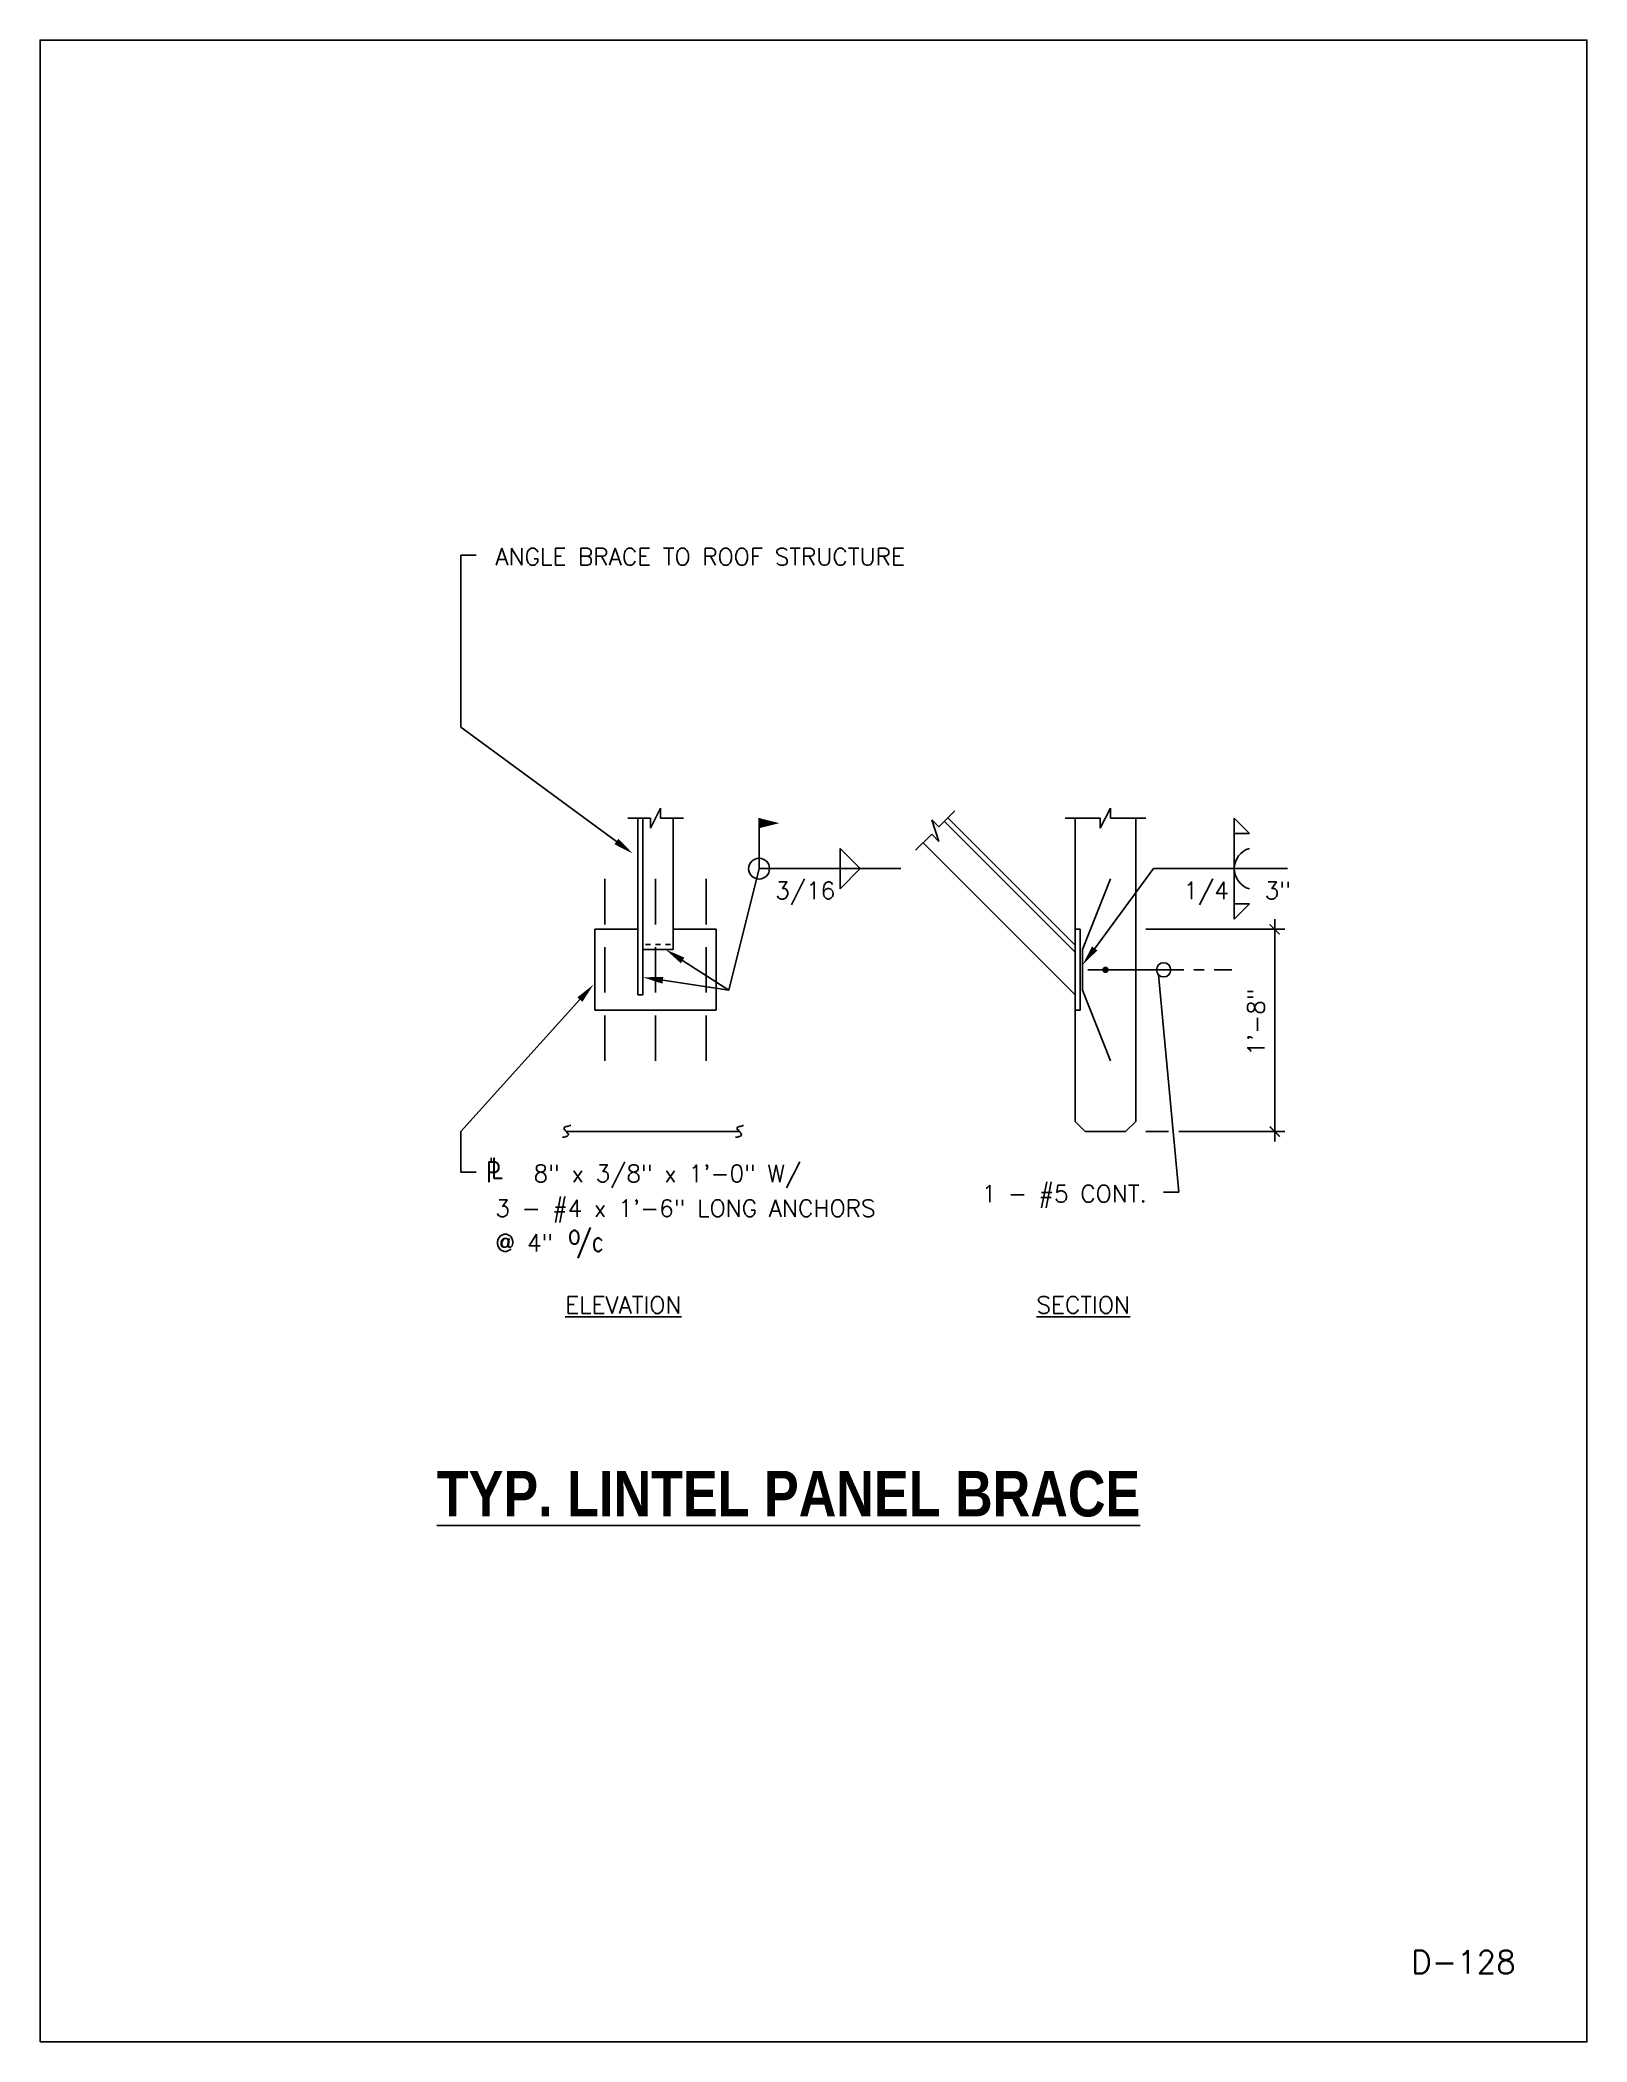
# Model space of a CAD drawing. Extents: x 0 to 8.5, y 0 to 11.
import ezdxf
from ezdxf.enums import TextEntityAlignment as Align

# ---------------------------------------------------------------- set-up
doc = ezdxf.new("R2010")
doc.units = 0
doc.header["$MEASUREMENT"] = 0
doc.linetypes.add('HIDDEN', pattern=[0.375, 0.25, -0.125])
doc.layers.get('0').update_dxf_attribs({"linetype": 'CONTINUOUS'})
for name, color, linetype in [('BAR', 5, 'HIDDEN'), ('DIMLINES', 7, 'CONTINUOUS'), ('HIDDENLINES', 6, 'HIDDEN'), ('OBJECT1', 1, 'CONTINUOUS'), ('OBJECT2', 1, 'CONTINUOUS'), ('OBJECT3', 5, 'CONTINUOUS'), ('TEXT', 1, 'CONTINUOUS')]:
    doc.layers.add(name, color=color, linetype=linetype)
doc.styles.add('SIMPLEX', font='SIMPLEX', dxfattribs={"width": 0.8, "height": 3})
doc.styles.get("Standard").update_dxf_attribs({"font": 'simplex.shx'})

# ---------------------------------------------------------------- blocks, each defined once
blk = doc.blocks.new('OC')
at = {"layer": 'TEXT', "style": 'SIMPLEX', "width": 0.8}
for s, p in [('o', (0.15, 0.75)), ('/', (1, 0)), ('c', (2.5, 0))]:
    blk.add_text(s, height=2, dxfattribs=at).set_placement(p)
blk = doc.blocks.new('PL')
at = {"layer": 'TEXT'}
blk.add_line((0.5, 2), (0.5, 2.39), dxfattribs=at)
at = {"layer": 'TEXT', "style": 'SIMPLEX', "width": 0.8}
for s, p in [('P', (0, 0)), ('L', (0.5, 0.38))]:
    blk.add_text(s, height=2, dxfattribs=at).set_placement(p)

msp = doc.modelspace()

# ---------------------------------------------------------------- linework, layer by layer
at = {"linetype": 'Continuous'}
msp.add_lwpolyline([(0, 0), (8.5, 0), (8.5, 11), (0, 11)], close=True, dxfattribs=at)
at = {"layer": 'BAR'}
for p, q in [((3.104, 6.391), (3.104, 5.391)), ((3.382, 6.391), (3.382, 5.391)), ((3.66, 6.391), (3.66, 5.391))]:
    msp.add_line(p, q, dxfattribs=at)
at = {"layer": 'DIMLINES'}
for p, q in [((2.312, 7.225), (2.312, 8.169)), ((2.312, 8.169), (2.396, 8.169)), ((3.167, 6.596), (2.312, 7.225)), ((3.951, 6.447), (3.951, 6.725)), ((6.562, 6.447), (6.562, 6.725)), ((6.562, 6.725), (6.646, 6.641)), ((6.646, 6.641), (6.562, 6.641)), ((4.396, 6.558), (4.396, 6.336)), ((4.507, 6.447), (4.396, 6.558)), ((3.785, 5.78), (3.951, 6.447)), ((3.951, 6.447), (4.729, 6.447)), ((4.396, 6.336), (4.507, 6.447)), ((5.795, 6.009), (6.118, 6.447)), ((6.118, 6.447), (6.854, 6.447)), ((6.562, 6.447), (6.562, 6.169)), ((6.562, 6.169), (6.646, 6.253)), ((6.646, 6.253), (6.562, 6.253)), ((6.785, 4.947), (6.785, 6.169)), ((6.84, 6.114), (6.076, 6.114)), ((3.531, 5.943), (3.785, 5.78)), ((3.422, 5.834), (3.785, 5.78)), ((5.757, 5.891), (6.285, 5.891)), ((6.146, 5.864), (6.257, 4.669)), ((6.34, 5.891), (6.396, 5.891)), ((6.451, 5.891), (6.549, 5.891)), ((2.966, 5.728), (2.312, 5.003)), ((2.312, 5.003), (2.312, 4.78)), ((6.076, 5.003), (6.201, 5.003)), ((6.257, 5.003), (6.84, 5.003)), ((2.312, 4.78), (2.396, 4.78)), ((6.257, 4.669), (6.174, 4.669))]:
    msp.add_line(p, q, dxfattribs=at)
for centre, radius in [((3.951, 6.447), 0.0573), ((6.174, 5.891), 0.0393)]:
    msp.add_circle(centre, radius, dxfattribs=at)
msp.add_arc((6.678, 6.447), 0.116, 106.2602, 253.7398, dxfattribs=at)
for points in [[(3.951, 6.725), (4.062, 6.697), (3.951, 6.669), (4.062, 6.697)], [(3.178, 6.611), (3.156, 6.581), (3.257, 6.53)], [(6.81, 6.083), (6.815, 6.088), (6.754, 6.139), (6.759, 6.144)], [(3.521, 5.927), (3.541, 5.958), (3.437, 6.003)], [(5.81, 5.998), (5.78, 6.02), (5.729, 5.919)], [(3.42, 5.815), (3.425, 5.852), (3.312, 5.85)], [(2.953, 5.74), (2.98, 5.715), (3.041, 5.81)], [(6.81, 4.972), (6.815, 4.977), (6.754, 5.028), (6.759, 5.033)]]:
    msp.add_trace(points, dxfattribs=at)
at = {"layer": 'HIDDENLINES'}
for p, q in [((3.354, 6.03), (3.326, 6.03)), ((3.41, 6.03), (3.382, 6.03)), ((3.465, 6.03), (3.437, 6.03))]:
    msp.add_line(p, q, dxfattribs=at)
at = {"layer": 'OBJECT1'}
for p, q in [((3.229, 6.725), (3.354, 6.725)), ((3.354, 6.669), (3.41, 6.78)), ((3.354, 6.725), (3.354, 6.669)), ((3.41, 6.78), (3.41, 6.725)), ((3.41, 6.725), (3.535, 6.725)), ((4.9, 6.715), (4.939, 6.676)), ((4.939, 6.597), (4.9, 6.715)), ((4.939, 6.676), (5.027, 6.764)), ((5.632, 6.725), (5.826, 6.725)), ((5.826, 6.669), (5.882, 6.78)), ((5.826, 6.725), (5.826, 6.669)), ((5.882, 6.78), (5.882, 6.725)), ((5.882, 6.725), (6.076, 6.725)), ((4.811, 6.548), (4.9, 6.636)), ((4.9, 6.636), (4.939, 6.597)), ((2.873, 4.971), (2.871, 4.971)), ((2.878, 4.972), (2.873, 4.971)), ((2.883, 4.972), (2.878, 4.972)), ((2.881, 5.026), (2.88, 5.022)), ((2.88, 5.022), (2.88, 5.017)), ((2.88, 5.017), (2.881, 5.012)), ((2.886, 5.029), (2.881, 5.026)), ((2.881, 5.012), (2.886, 5.011)), ((2.888, 4.975), (2.883, 4.972)), ((2.891, 5.031), (2.886, 5.029)), ((2.886, 5.011), (2.888, 5.007)), ((2.888, 5.007), (2.891, 5.002)), ((2.893, 4.975), (2.888, 4.975)), ((2.896, 5.031), (2.891, 5.031)), ((2.891, 5.002), (2.896, 4.999)), ((2.897, 4.977), (2.893, 4.975)), ((2.901, 5.032), (2.896, 5.031)), ((2.896, 4.999), (2.897, 4.995)), ((2.897, 4.995), (2.899, 4.991)), ((2.904, 4.985), (2.897, 4.977)), ((2.899, 4.991), (2.904, 4.989)), ((2.906, 5.032), (2.901, 5.032)), ((2.904, 4.989), (2.904, 4.985)), ((2.91, 5.035), (2.906, 5.032)), ((2.916, 5.035), (2.91, 5.035)), ((3.824, 4.971), (3.822, 4.971)), ((3.829, 4.972), (3.824, 4.971)), ((3.834, 4.972), (3.829, 4.972)), ((3.832, 5.026), (3.83, 5.022)), ((3.83, 5.022), (3.83, 5.017)), ((3.83, 5.017), (3.832, 5.012)), ((3.837, 5.029), (3.832, 5.026)), ((3.832, 5.012), (3.837, 5.011)), ((3.839, 4.975), (3.834, 4.972)), ((3.842, 5.031), (3.837, 5.029)), ((3.837, 5.011), (3.839, 5.007)), ((3.839, 5.007), (3.842, 5.002)), ((3.843, 4.975), (3.839, 4.975)), ((3.847, 5.031), (3.842, 5.031)), ((3.842, 5.002), (3.847, 4.999)), ((3.848, 4.977), (3.843, 4.975)), ((3.852, 5.032), (3.847, 5.031)), ((3.847, 4.999), (3.848, 4.995)), ((3.848, 4.995), (3.85, 4.991)), ((3.855, 4.985), (3.848, 4.977)), ((3.85, 4.991), (3.855, 4.989)), ((3.856, 5.032), (3.852, 5.032)), ((3.855, 4.989), (3.855, 4.985)), ((3.861, 5.035), (3.856, 5.032)), ((3.866, 5.035), (3.861, 5.035))]:
    msp.add_line(p, q, dxfattribs=at)
at = {"layer": 'OBJECT2'}
for p, q in [((3.285, 6.725), (3.285, 5.753)), ((3.312, 5.753), (3.312, 6.725)), ((3.479, 6.03), (3.479, 6.725)), ((5.687, 6.027), (4.99, 6.725)), ((5.687, 5.058), (5.687, 6.725)), ((6.021, 6.725), (6.021, 5.058)), ((5.687, 5.988), (4.969, 6.706)), ((5.687, 5.753), (4.852, 6.588)), ((3.049, 5.669), (3.049, 6.114)), ((3.049, 6.114), (3.285, 6.114)), ((3.479, 6.114), (3.715, 6.114)), ((3.715, 6.114), (3.715, 5.669)), ((5.687, 6.114), (5.715, 6.114)), ((5.715, 6.114), (5.715, 5.669)), ((3.312, 6.003), (3.479, 6.003)), ((3.479, 6.003), (3.479, 6.03)), ((3.285, 5.753), (3.312, 5.753)), ((3.715, 5.669), (3.049, 5.669)), ((5.715, 5.669), (5.687, 5.669)), ((2.896, 5.003), (3.84, 5.003)), ((5.743, 5.003), (5.687, 5.058)), ((5.965, 5.003), (5.743, 5.003)), ((6.021, 5.058), (5.965, 5.003))]:
    msp.add_line(p, q, dxfattribs=at)
at = {"layer": 'OBJECT3'}
for p, q in [((5.729, 6.003), (5.882, 6.391)), ((5.729, 6.003), (5.729, 5.78)), ((5.729, 5.78), (5.882, 5.391))]:
    msp.add_line(p, q, dxfattribs=at)
at = {"layer": 'OBJECT3', "const_width": 0.0139}
msp.add_lwpolyline([(5.844, 5.891, 1), (5.865, 5.891, 1)], format="xyb", close=True, dxfattribs=at)

# ---------------------------------------------------------------- block references
at = {"layer": 'TEXT', "xscale": 0.05555555555555555, "yscale": 0.05555555555555555, "zscale": 0.05555555555555555}
for name, p in [('PL', (2.451, 4.725)), ('OC', (2.892, 4.343))]:
    msp.add_blockref(name, p, dxfattribs=at)

# ---------------------------------------------------------------- texts
at = {"linetype": 'Continuous'}
msp.add_text('D-128', height=0.125, dxfattribs=at).set_placement((8.108, 0.377), align=Align.RIGHT)
at = {"linetype": 'Continuous', "insert": (2.18, 3.138), "char_height": 0.25, "width": 5.0625, "attachment_point": 1}
msp.add_mtext('{\\fTechnicBold|b0|i0|c2|p2;\\LTYP. LINTEL PANEL BRACE}', dxfattribs=at)
at = {"layer": 'TEXT', "style": 'SIMPLEX'}
for s, height, p in [('ANGLE BRACE TO ROOF STRUCTURE', 0.09375, (2.502, 8.114)), ('3/16', 0.0938, (4.04, 6.28)), ('1/4', 0.0938, (6.283, 6.28)), ('3"', 0.0938, (6.729, 6.28)), ('   8" x 3/8" x 1\'-0" W/', 0.09375, (2.502, 4.725)), ('3 - #4 x 1\'-6" LONG ANCHORS', 0.09375, (2.502, 4.534)), ('1 - #5 CONT.', 0.09375, (5.174, 4.614)), ('@ 4"', 0.0938, (2.502, 4.344)), ('%%UELEVATION', 0.09375, (2.886, 4.003)), ('%%USECTION', 0.0938, (5.475, 4.003))]:
    msp.add_text(s, height=height, dxfattribs=at).set_placement(p)
msp.add_text('1\'-8"', height=0.0938, rotation=90, dxfattribs=at).set_placement((6.729, 5.419))

doc.saveas('drawing.dxf')
